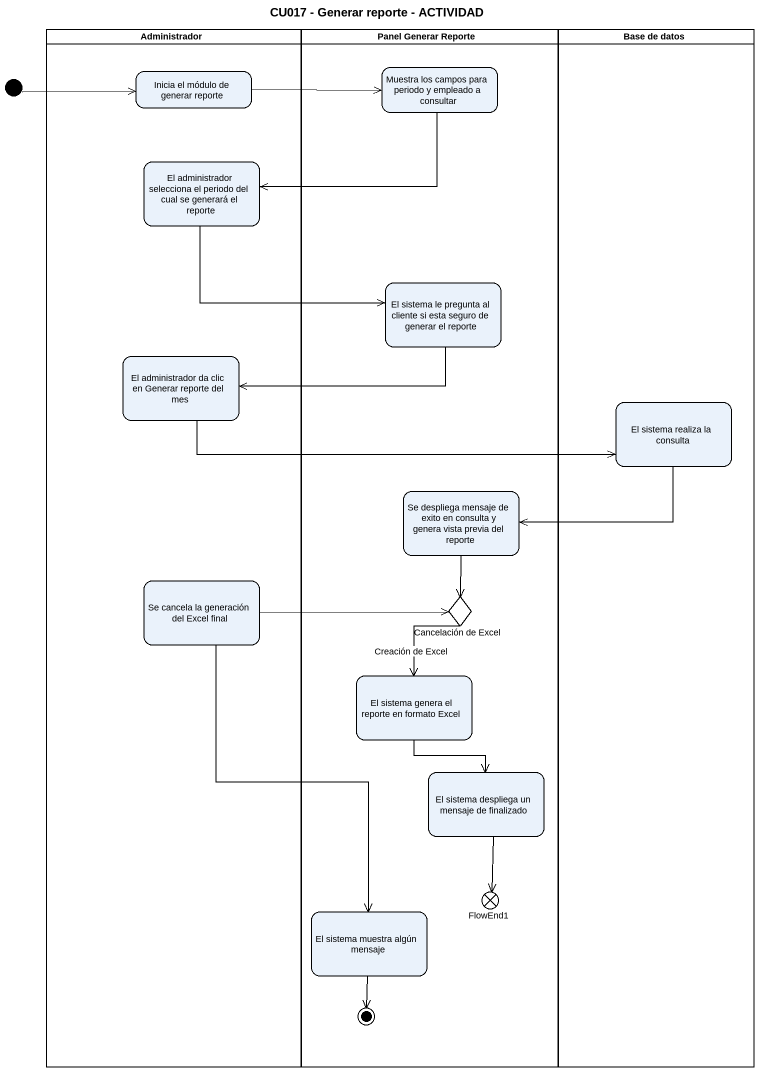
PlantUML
@startuml
title CU017 - Generar reporte - ACTIVIDAD
hide empty description
state Administrador <<partition>> {
  state "Inicia el módulo de generar reporte" as Inicia_el_módulo_de_generar
  state "El administrador selecciona el periodo del cual se generará el reporte" as El_administrador_selecciona
  state "El administrador da clic en Generar reporte del mes" as El_administrador_da_clic_en
  state "Se cancela la generación del Excel final" as Se_cancela_la_generación
}
state "Panel Generar Reporte" as Panel_Generar_Reporte <<partition>> {
  state "Muestra los campos para periodo y empleado a consultar" as Muestra_los_campos_para
  state "El sistema le pregunta al cliente si esta seguro de generar el reporte" as El_sistema_le_pregunta_al
  state "Se despliega mensaje de exito en consulta y genera vista previa del reporte" as Se_despliega_mensaje_de
  state "Cancelación de Excel" as Cancelación_de_Excel <<choice>>
  state "El sistema genera el reporte en formato Excel" as El_sistema_genera_el
  state "El sistema despliega un mensaje de finalizado" as El_sistema_despliega_un
  state "El sistema muestra algún mensaje" as El_sistema_muestra_algún
  state FlowEnd1 <<end>>
  El_sistema_muestra_algún --> [*]
}
state "Base de datos" as Base_de_datos <<partition>> {
  state "El sistema realiza la consulta" as El_sistema_realiza_la
}
state initial1 <<start>>
Inicia_el_módulo_de_generar -right-> Muestra_los_campos_para
Muestra_los_campos_para -left-> El_administrador_selecciona
initial1 -right-> Inicia_el_módulo_de_generar
El_administrador_selecciona -right-> El_sistema_le_pregunta_al
El_sistema_le_pregunta_al -left-> El_administrador_da_clic_en
El_administrador_da_clic_en -right-> El_sistema_realiza_la
El_sistema_realiza_la -left-> Se_despliega_mensaje_de
Se_despliega_mensaje_de --> Cancelación_de_Excel
Se_cancela_la_generación -right-> Cancelación_de_Excel
Se_cancela_la_generación --> El_sistema_muestra_algún
Cancelación_de_Excel --> El_sistema_genera_el : Creación de Excel
El_sistema_genera_el --> El_sistema_despliega_un
El_sistema_despliega_un --> FlowEnd1
@enduml
